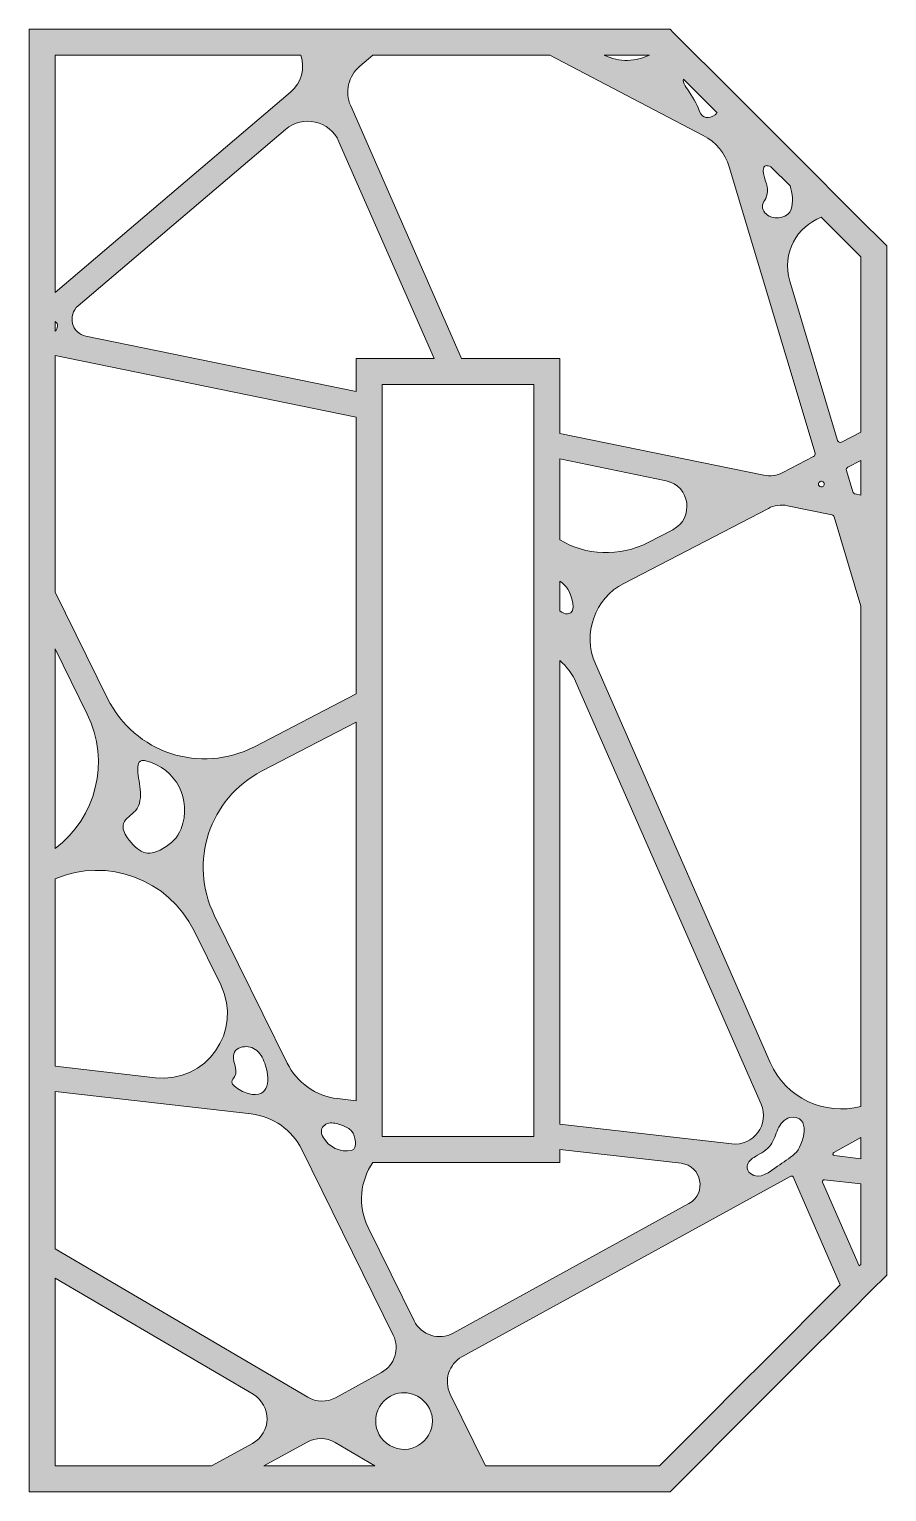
# Model space of a CAD drawing. Extents: x -1650 to 2650, y -4022 to 3022.
# Drawn here: x 2019.9 to 2280.1, y 2578.2 to 3021.8 of the extents above; entities that cross this region are included whole.
import ezdxf

# ---------------------------------------------------------------- set-up
doc = ezdxf.new("R2010")
doc.units = 0
doc.header["$MEASUREMENT"] = 0
doc.layers.add('Layer 1', color=7, linetype='Continuous')

msp = doc.modelspace()

# ---------------------------------------------------------------- hatches: boundary and pattern name
at = {"layer": 'Layer 1', "true_color": 0xe6e7e8}
h = msp.add_hatch(color=254, dxfattribs=at)
h.dxf.hatch_style = 2
h.paths.add_polyline_path([(2271.14, 2964.97), (2252.77, 2983.35), (2233.48, 3002.64), (2215.31, 3020.81), (2214.36, 3021.75), (2179.29, 3021.75), (2162.87, 3021.75), (2133.36, 3021.75), (2121.61, 3021.75), (2108.47, 3021.75), (2098.92, 3021.75), (2019.92, 3021.75), (2019.92, 2935.25), (2019.92, 2924.14), (2019.92, 2867.03), (2019.92, 2849.81), (2019.92, 2768.75), (2019.92, 2760.18), (2019.92, 2708.21), (2019.92, 2700.54), (2019.92, 2656.51), (2019.92, 2647.67), (2019.92, 2578.25), (2060.95, 2578.25), (2076.76, 2578.25), (2138.16, 2578.25), (2162.24, 2578.25), (2214.36, 2578.25), (2240.3, 2604.17), (2251.91, 2615.79), (2269.38, 2633.26), (2275.16, 2639.03), (2280.08, 2643.96), (2280.08, 2670.68), (2280.08, 2678.35), (2280.08, 2689.96), (2280.08, 2698.63), (2280.08, 2820.62), (2280.08, 2847.14), (2280.08, 2871.1), (2280.08, 2878.86), (2280.08, 2895.09), (2280.08, 2903.66), (2280.08, 2956.03)])
edge = h.paths.add_edge_path()
edge.add_spline(control_points=[(2251.12, 2967.17), (2250.26, 2964.57), (2246.54, 2964), (2244.37, 2965.12), (2243.12, 2965.78), (2242.11, 2967.15), (2242.41, 2968.52), (2242.57, 2969.21), (2243.02, 2969.78), (2243.35, 2970.41), (2243.8, 2971.29), (2244, 2972.3), (2243.91, 2973.3), (2243.73, 2975.43), (2242.27, 2977.43), (2242.69, 2979.53), (2242.76, 2979.81), (2242.86, 2980.1), (2243.09, 2980.26), (2243.37, 2980.46), (2243.76, 2980.4), (2244.09, 2980.32), (2244.38, 2980.25), (2244.66, 2980.17), (2244.93, 2980.07), (2244.93, 2980.07), (2250.77, 2974.24), (2250.77, 2974.24), (2251.48, 2972.1), (2251.75, 2969.1), (2251.12, 2967.17)], knot_values=[0, 0, 0, 0, 1, 1, 1, 2, 2, 2, 3, 3, 3, 4, 4, 4, 5, 5, 5, 6, 6, 6, 7, 7, 7, 8, 8, 8, 9, 9, 9, 10, 10, 10, 10], degree=3, periodic=1)
edge = h.paths.add_edge_path()
edge.add_spline(control_points=[(2218.39, 3006.61), (2218.39, 3006.61), (2228.6, 2996.41), (2228.6, 2996.41), (2228.44, 2996.21), (2228.25, 2996.02), (2228, 2995.83), (2226.17, 2994.44), (2224.17, 2994.59), (2223.31, 2996.81), (2222.36, 2999.22), (2221.12, 3001.51), (2219.6, 3003.6), (2219.12, 3004.27), (2218.59, 3004.94), (2218.41, 3005.74), (2218.35, 3006.02), (2218.34, 3006.33), (2218.39, 3006.61)], knot_values=[0, 0, 0, 0, 1, 1, 1, 2, 2, 2, 3, 3, 3, 4, 4, 4, 5, 5, 5, 6, 6, 6, 6], degree=3, periodic=1)
edge = h.paths.add_edge_path()
edge.add_spline(control_points=[(2208.09, 3013.9), (2204.02, 3011.92), (2199.08, 3011.63), (2194.35, 3013.9), (2194.35, 3013.9), (2208.09, 3013.9), (2208.09, 3013.9)], knot_values=[0, 0, 0, 0, 1, 1, 1, 2, 2, 2, 2], degree=3, periodic=1)
edge = h.paths.add_edge_path()
edge.add_spline(control_points=[(2177.9, 3013.9), (2177.9, 3013.9), (2224.43, 2989.58), (2224.43, 2989.58), (2228.24, 2987.59), (2231.08, 2984.14), (2232.32, 2980.03), (2232.32, 2980.03), (2258.34, 2893.18), (2258.34, 2893.18), (2258.46, 2892.78), (2258.27, 2892.36), (2257.9, 2892.16), (2257.9, 2892.16), (2248.58, 2887.33), (2248.58, 2887.33), (2246.79, 2886.39), (2244.73, 2886.11), (2242.76, 2886.52), (2242.76, 2886.52), (2180.86, 2899.21), (2180.86, 2899.21), (2180.86, 2899.21), (2180.86, 2921.92), (2180.86, 2921.92), (2180.86, 2921.92), (2151.04, 2921.92), (2151.04, 2921.92), (2151.04, 2921.92), (2117.44, 2998.5), (2117.44, 2998.5), (2115.6, 3002.69), (2116.72, 3007.6), (2120.22, 3010.57), (2120.22, 3010.57), (2124.12, 3013.9), (2124.12, 3013.9), (2124.12, 3013.9), (2177.9, 3013.9), (2177.9, 3013.9)], knot_values=[0, 0, 0, 0, 1, 1, 1, 2, 2, 2, 3, 3, 3, 4, 4, 4, 5, 5, 5, 6, 6, 6, 7, 7, 7, 8, 8, 8, 9, 9, 9, 10, 10, 10, 11, 11, 11, 12, 12, 12, 13, 13, 13, 13], degree=3, periodic=1)
edge = h.paths.add_edge_path()
edge.add_spline(control_points=[(2233.03, 2683.74), (2233.03, 2683.74), (2180.86, 2689.74), (2180.86, 2689.74), (2180.86, 2689.74), (2180.86, 2830.32), (2180.86, 2830.32), (2182.96, 2828.53), (2184.71, 2826.24), (2185.89, 2823.53), (2185.89, 2823.53), (2241.93, 2695.8), (2241.93, 2695.8), (2244.61, 2689.7), (2239.66, 2682.98), (2233.03, 2683.74)], knot_values=[0, 0, 0, 0, 1, 1, 1, 2, 2, 2, 3, 3, 3, 4, 4, 4, 5, 5, 5, 5], degree=3, periodic=1)
edge = h.paths.add_edge_path()
edge.add_spline(control_points=[(2244.87, 2683.45), (2245.92, 2684.87), (2246.35, 2686.62), (2247.07, 2688.21), (2247.79, 2689.81), (2249, 2691.39), (2250.72, 2691.69), (2257.41, 2692.87), (2254.95, 2683.32), (2252.14, 2680.7), (2250.61, 2679.28), (2248.64, 2678.22), (2246.97, 2676.97), (2244.83, 2675.38), (2241.38, 2672.55), (2238.7, 2674.76), (2238.06, 2675.28), (2237.65, 2676.12), (2237.72, 2676.94), (2237.83, 2678.3), (2239.1, 2679.23), (2240.27, 2679.93), (2241.94, 2680.92), (2243.72, 2681.89), (2244.87, 2683.45)], knot_values=[0, 0, 0, 0, 1, 1, 1, 2, 2, 2, 3, 3, 3, 4, 4, 4, 5, 5, 5, 6, 6, 6, 7, 7, 7, 8, 8, 8, 8], degree=3, periodic=1)
edge = h.paths.add_edge_path()
edge.add_spline(control_points=[(2125.04, 2599.7), (2125.04, 2602.64), (2126.53, 2605.59), (2129.48, 2607.21), (2133.77, 2609.57), (2139.15, 2607.87), (2141.31, 2603.49), (2141.95, 2602.19), (2142.24, 2600.89), (2142.24, 2599.65), (2142.24, 2593.54), (2135.37, 2588.72), (2129.27, 2592.29), (2126.44, 2593.95), (2125.04, 2596.83), (2125.04, 2599.7)], knot_values=[0, 0, 0, 0, 1, 1, 1, 2, 2, 2, 3, 3, 3, 4, 4, 4, 5, 5, 5, 5], degree=3, periodic=1)
edge = h.paths.add_edge_path()
edge.add_spline(control_points=[(2136.69, 2630.08), (2136.69, 2630.08), (2122.76, 2658.36), (2122.76, 2658.36), (2119.37, 2665.22), (2120.41, 2672.59), (2124.17, 2678.08), (2124.17, 2678.08), (2180.86, 2678.08), (2180.86, 2678.08), (2180.86, 2678.08), (2180.86, 2682.08), (2180.86, 2682.08), (2180.86, 2682.08), (2217.66, 2677.85), (2217.66, 2677.85), (2223.97, 2677.12), (2225.62, 2668.72), (2220.06, 2665.66), (2220.06, 2665.66), (2148.52, 2626.35), (2148.52, 2626.35), (2144.23, 2624), (2138.85, 2625.7), (2136.69, 2630.08)], knot_values=[0, 0, 0, 0, 1, 1, 1, 2, 2, 2, 3, 3, 3, 4, 4, 4, 5, 5, 5, 6, 6, 6, 7, 7, 7, 8, 8, 8, 8], degree=3, periodic=1)
edge = h.paths.add_edge_path()
edge.add_spline(control_points=[(2113.49, 2697.47), (2106.88, 2698.22), (2101.11, 2702.29), (2098.16, 2708.26), (2098.16, 2708.26), (2076.07, 2753.09), (2076.07, 2753.09), (2068.17, 2769.11), (2074.54, 2788.5), (2090.4, 2796.73), (2090.4, 2796.73), (2119.14, 2811.63), (2119.14, 2811.63), (2119.14, 2811.63), (2119.14, 2696.82), (2119.14, 2696.82), (2119.14, 2696.82), (2113.49, 2697.47), (2113.49, 2697.47)], knot_values=[0, 0, 0, 0, 1, 1, 1, 2, 2, 2, 3, 3, 3, 4, 4, 4, 5, 5, 5, 6, 6, 6, 6], degree=3, periodic=1)
edge = h.paths.add_edge_path()
edge.add_spline(control_points=[(2117.71, 2681.76), (2114.37, 2681.05), (2110.66, 2682.77), (2109.06, 2685.79), (2108.7, 2686.45), (2108.44, 2687.22), (2108.58, 2687.96), (2108.8, 2689.17), (2110.05, 2689.97), (2111.28, 2690.08), (2112.51, 2690.19), (2113.71, 2689.76), (2114.85, 2689.32), (2115.95, 2688.91), (2117.09, 2688.44), (2117.82, 2687.53), (2118.74, 2686.4), (2119.79, 2682.21), (2117.71, 2681.76)], knot_values=[0, 0, 0, 0, 1, 1, 1, 2, 2, 2, 3, 3, 3, 4, 4, 4, 5, 5, 5, 6, 6, 6, 6], degree=3, periodic=1)
edge = h.paths.add_edge_path()
edge.add_spline(control_points=[(2082.17, 2711.52), (2082.56, 2712.23), (2083.29, 2712.71), (2084.05, 2712.97), (2085.51, 2713.47), (2087.19, 2713.26), (2088.48, 2712.4), (2089.91, 2711.46), (2090.77, 2709.84), (2091.36, 2708.23), (2092.97, 2703.88), (2093.09, 2697.11), (2086.34, 2699.02), (2084.8, 2699.46), (2083.37, 2700.23), (2082.16, 2701.28), (2081.76, 2701.61), (2081.38, 2702.03), (2081.38, 2702.54), (2081.38, 2703.15), (2081.92, 2703.6), (2082.24, 2704.11), (2083.59, 2706.27), (2080.96, 2709.29), (2082.17, 2711.52)], knot_values=[0, 0, 0, 0, 1, 1, 1, 2, 2, 2, 3, 3, 3, 4, 4, 4, 5, 5, 5, 6, 6, 6, 7, 7, 7, 8, 8, 8, 8], degree=3, periodic=1)
h.paths.add_polyline_path([(2126.99, 2824.27), (2126.99, 2902.48), (2126.99, 2910.25), (2126.99, 2914.06), (2143.12, 2914.06), (2154.48, 2914.06), (2173, 2914.06), (2173, 2900.82), (2173, 2890.6), (2173, 2873.85), (2173, 2834.33), (2173, 2690.63), (2173, 2685.94), (2147.22, 2685.94), (2135.16, 2685.94), (2126.99, 2685.94), (2126.99, 2695.92), (2126.99, 2815.7)])
edge = h.paths.add_edge_path()
edge.add_spline(control_points=[(2113.89, 2987.66), (2113.89, 2987.66), (2142.73, 2921.92), (2142.73, 2921.92), (2142.73, 2921.92), (2119.14, 2921.92), (2119.14, 2921.92), (2119.14, 2921.92), (2119.14, 2911.86), (2119.14, 2911.86), (2119.14, 2911.86), (2037.13, 2928.68), (2037.13, 2928.68), (2032.81, 2929.57), (2031.4, 2935.03), (2034.77, 2937.89), (2034.77, 2937.89), (2097.66, 2991.39), (2097.66, 2991.39), (2102.96, 2995.89), (2111.09, 2994.02), (2113.89, 2987.66)], knot_values=[0, 0, 0, 0, 1, 1, 1, 2, 2, 2, 3, 3, 3, 4, 4, 4, 5, 5, 5, 6, 6, 6, 7, 7, 7, 7], degree=3, periodic=1)
edge = h.paths.add_edge_path()
edge.add_spline(control_points=[(2180.86, 2854.43), (2181.83, 2853.77), (2182.68, 2852.91), (2183.32, 2851.92), (2184.24, 2850.52), (2186.44, 2844.66), (2183.26, 2844.45), (2182.44, 2844.39), (2181.68, 2844.83), (2181.02, 2845.3), (2180.97, 2845.34), (2180.91, 2845.38), (2180.86, 2845.42), (2180.86, 2845.42), (2180.86, 2854.43), (2180.86, 2854.43)], knot_values=[0, 0, 0, 0, 1, 1, 1, 2, 2, 2, 3, 3, 3, 4, 4, 4, 5, 5, 5, 5], degree=3, periodic=1)
edge = h.paths.add_edge_path()
edge.add_spline(control_points=[(2180.86, 2866.9), (2180.86, 2866.9), (2180.86, 2891.44), (2180.86, 2891.44), (2180.86, 2891.44), (2213.11, 2884.82), (2213.11, 2884.82), (2220.44, 2883.32), (2221.81, 2873.45), (2215.17, 2870), (2215.17, 2870), (2207.73, 2866.15), (2207.73, 2866.15), (2198.89, 2861.56), (2188.78, 2862.22), (2180.86, 2866.9)], knot_values=[0, 0, 0, 0, 1, 1, 1, 2, 2, 2, 3, 3, 3, 4, 4, 4, 5, 5, 5, 5], degree=3, periodic=1)
edge = h.paths.add_edge_path()
edge.add_spline(control_points=[(2027.77, 3013.9), (2027.77, 3013.9), (2102.32, 3013.9), (2102.32, 3013.9), (2103.67, 3009.91), (2102.46, 3005.46), (2099.21, 3002.7), (2099.21, 3002.7), (2027.77, 2941.94), (2027.77, 2941.94), (2027.77, 2941.94), (2027.77, 3013.9), (2027.77, 3013.9)], knot_values=[0, 0, 0, 0, 1, 1, 1, 2, 2, 2, 3, 3, 3, 4, 4, 4, 4], degree=3, periodic=1)
edge = h.paths.add_edge_path()
edge.add_spline(control_points=[(2027.77, 2933.08), (2028.28, 2932.84), (2028.57, 2932.23), (2028.51, 2931.67), (2028.46, 2931.16), (2028.17, 2930.64), (2027.77, 2930.19), (2027.77, 2930.19), (2027.77, 2933.08), (2027.77, 2933.08)], knot_values=[0, 0, 0, 0, 1, 1, 1, 2, 2, 2, 3, 3, 3, 3], degree=3, periodic=1)
edge = h.paths.add_edge_path()
edge.add_spline(control_points=[(2027.77, 2922.82), (2027.77, 2922.82), (2119.14, 2904.09), (2119.14, 2904.09), (2119.14, 2904.09), (2119.14, 2820.2), (2119.14, 2820.2), (2119.14, 2820.2), (2088.22, 2804.17), (2088.22, 2804.17), (2071.9, 2795.71), (2051.81, 2802.31), (2043.69, 2818.8), (2043.69, 2818.8), (2027.77, 2851.09), (2027.77, 2851.09), (2027.77, 2851.09), (2027.77, 2922.82), (2027.77, 2922.82)], knot_values=[0, 0, 0, 0, 1, 1, 1, 2, 2, 2, 3, 3, 3, 4, 4, 4, 5, 5, 5, 6, 6, 6, 6], degree=3, periodic=1)
edge = h.paths.add_edge_path()
edge.add_spline(control_points=[(2053.59, 2791.27), (2053.35, 2793.53), (2052.73, 2795.79), (2052.88, 2798.06), (2052.93, 2798.73), (2053.09, 2799.48), (2053.67, 2799.82), (2054.15, 2800.1), (2054.75, 2800), (2055.29, 2799.86), (2064.53, 2797.54), (2069.36, 2788.2), (2065.99, 2779.32), (2064.87, 2776.38), (2063.13, 2774.92), (2060.49, 2773.32), (2055.77, 2770.45), (2052.83, 2772.16), (2049.67, 2776.65), (2048.8, 2777.88), (2048.07, 2779.42), (2048.51, 2780.87), (2049.04, 2782.59), (2050.97, 2783.41), (2052.14, 2784.78), (2053.64, 2786.51), (2053.83, 2789), (2053.59, 2791.27)], knot_values=[0, 0, 0, 0, 1, 1, 1, 2, 2, 2, 3, 3, 3, 4, 4, 4, 5, 5, 5, 6, 6, 6, 7, 7, 7, 8, 8, 8, 9, 9, 9, 9], degree=3, periodic=1)
edge = h.paths.add_edge_path()
edge.add_spline(control_points=[(2037.52, 2814.08), (2044.61, 2799.71), (2040.2, 2782.62), (2027.77, 2773.32), (2027.77, 2773.32), (2027.77, 2833.87), (2027.77, 2833.87), (2027.77, 2833.87), (2037.52, 2814.08), (2037.52, 2814.08)], knot_values=[0, 0, 0, 0, 1, 1, 1, 2, 2, 2, 3, 3, 3, 3], degree=3, periodic=1)
edge = h.paths.add_edge_path()
edge.add_spline(control_points=[(2027.77, 2764.13), (2043.61, 2770.8), (2062.17, 2764.07), (2069.91, 2748.38), (2069.91, 2748.38), (2078.02, 2731.92), (2078.02, 2731.92), (2084.87, 2718.02), (2073.62, 2702.04), (2058.22, 2703.81), (2058.22, 2703.81), (2027.77, 2707.31), (2027.77, 2707.31), (2027.77, 2707.31), (2027.77, 2764.13), (2027.77, 2764.13)], knot_values=[0, 0, 0, 0, 1, 1, 1, 2, 2, 2, 3, 3, 3, 4, 4, 4, 5, 5, 5, 5], degree=3, periodic=1)
edge = h.paths.add_edge_path()
edge.add_spline(control_points=[(2027.77, 2699.65), (2027.77, 2699.65), (2087.28, 2692.81), (2087.28, 2692.81), (2093.89, 2692.06), (2099.67, 2687.99), (2102.61, 2682.02), (2102.61, 2682.02), (2130.35, 2625.72), (2130.35, 2625.72), (2132.38, 2621.61), (2130.81, 2616.63), (2126.79, 2614.42), (2126.79, 2614.42), (2112.88, 2606.77), (2112.88, 2606.77), (2110.23, 2605.32), (2107.01, 2605.37), (2104.4, 2606.9), (2104.4, 2606.9), (2027.77, 2651.89), (2027.77, 2651.89), (2027.77, 2651.89), (2027.77, 2699.65), (2027.77, 2699.65)], knot_values=[0, 0, 0, 0, 1, 1, 1, 2, 2, 2, 3, 3, 3, 4, 4, 4, 5, 5, 5, 6, 6, 6, 7, 7, 7, 8, 8, 8, 8], degree=3, periodic=1)
edge = h.paths.add_edge_path()
edge.add_spline(control_points=[(2027.77, 2586.1), (2027.77, 2586.1), (2027.77, 2643.06), (2027.77, 2643.06), (2027.77, 2643.06), (2087.82, 2607.81), (2087.82, 2607.81), (2093.56, 2604.44), (2093.45, 2596.1), (2087.61, 2592.89), (2087.61, 2592.89), (2075.25, 2586.1), (2075.25, 2586.1), (2075.25, 2586.1), (2027.77, 2586.1), (2027.77, 2586.1)], knot_values=[0, 0, 0, 0, 1, 1, 1, 2, 2, 2, 3, 3, 3, 4, 4, 4, 5, 5, 5, 5], degree=3, periodic=1)
edge = h.paths.add_edge_path()
edge.add_spline(control_points=[(2091.06, 2586.1), (2091.06, 2586.1), (2104.22, 2593.33), (2104.22, 2593.33), (2106.86, 2594.78), (2110.09, 2594.74), (2112.69, 2593.21), (2112.69, 2593.21), (2124.78, 2586.1), (2124.78, 2586.1), (2124.78, 2586.1), (2091.06, 2586.1), (2091.06, 2586.1)], knot_values=[0, 0, 0, 0, 1, 1, 1, 2, 2, 2, 3, 3, 3, 4, 4, 4, 4], degree=3, periodic=1)
edge = h.paths.add_edge_path()
edge.add_spline(control_points=[(2242.34, 2617.33), (2242.34, 2617.33), (2236.26, 2611.24), (2236.26, 2611.24), (2236.26, 2611.24), (2224.85, 2599.84), (2224.85, 2599.84), (2224.85, 2599.84), (2211.11, 2586.1), (2211.11, 2586.1), (2211.11, 2586.1), (2158.37, 2586.1), (2158.37, 2586.1), (2158.37, 2586.1), (2147.66, 2607.84), (2147.66, 2607.84), (2145.62, 2611.96), (2147.19, 2616.94), (2151.21, 2619.16), (2151.21, 2619.16), (2250.93, 2673.94), (2250.93, 2673.94), (2251.02, 2673.99), (2251.12, 2674.01), (2251.23, 2673.99), (2251.41, 2673.98), (2251.56, 2673.86), (2251.64, 2673.7), (2251.64, 2673.7), (2265.99, 2640.98), (2265.99, 2640.98), (2265.99, 2640.98), (2242.34, 2617.33), (2242.34, 2617.33)], knot_values=[0, 0, 0, 0, 1, 1, 1, 2, 2, 2, 3, 3, 3, 4, 4, 4, 5, 5, 5, 6, 6, 6, 7, 7, 7, 8, 8, 8, 9, 9, 9, 10, 10, 10, 11, 11, 11, 11], degree=3, periodic=1)
edge = h.paths.add_edge_path()
edge.add_spline(control_points=[(2272.23, 2647.21), (2272.23, 2647.21), (2271.76, 2646.75), (2271.76, 2646.75), (2271.76, 2646.75), (2260.62, 2672.15), (2260.62, 2672.15), (2260.47, 2672.51), (2260.76, 2672.9), (2261.15, 2672.85), (2261.15, 2672.85), (2272.23, 2671.58), (2272.23, 2671.58), (2272.23, 2671.58), (2272.23, 2647.21), (2272.23, 2647.21)], knot_values=[0, 0, 0, 0, 1, 1, 1, 2, 2, 2, 3, 3, 3, 4, 4, 4, 5, 5, 5, 5], degree=3, periodic=1)
edge = h.paths.add_edge_path()
edge.add_spline(control_points=[(2272.23, 2679.24), (2272.23, 2679.24), (2264.18, 2680.17), (2264.18, 2680.17), (2263.7, 2680.22), (2263.56, 2680.88), (2264, 2681.12), (2264, 2681.12), (2272.23, 2685.64), (2272.23, 2685.64), (2272.23, 2685.64), (2272.23, 2679.24), (2272.23, 2679.24)], knot_values=[0, 0, 0, 0, 1, 1, 1, 2, 2, 2, 3, 3, 3, 4, 4, 4, 4], degree=3, periodic=1)
edge = h.paths.add_edge_path()
edge.add_spline(control_points=[(2272.23, 2695.11), (2261.31, 2692.23), (2249.47, 2697.57), (2244.71, 2708.41), (2244.71, 2708.41), (2191.67, 2829.29), (2191.67, 2829.29), (2187.67, 2838.44), (2191.44, 2849.12), (2200.3, 2853.72), (2200.3, 2853.72), (2244.16, 2876.46), (2244.16, 2876.46), (2245.95, 2877.38), (2248, 2877.67), (2249.98, 2877.26), (2249.98, 2877.26), (2263.46, 2874.5), (2263.46, 2874.5), (2263.77, 2874.44), (2264.03, 2874.21), (2264.12, 2873.9), (2264.12, 2873.9), (2272.23, 2846.84), (2272.23, 2846.84), (2272.23, 2846.84), (2272.23, 2695.11), (2272.23, 2695.11)], knot_values=[0, 0, 0, 0, 1, 1, 1, 2, 2, 2, 3, 3, 3, 4, 4, 4, 5, 5, 5, 6, 6, 6, 7, 7, 7, 8, 8, 8, 9, 9, 9, 9], degree=3, periodic=1)
edge = h.paths.add_edge_path()
edge.add_spline(control_points=[(2259.37, 2883.82), (2259.37, 2884.12), (2259.52, 2884.42), (2259.84, 2884.59), (2259.97, 2884.66), (2260.1, 2884.69), (2260.24, 2884.69), (2260.61, 2884.69), (2260.95, 2884.45), (2261.07, 2884.07), (2261.26, 2883.44), (2260.71, 2882.83), (2260.07, 2882.97), (2259.62, 2883.06), (2259.37, 2883.44), (2259.37, 2883.82)], knot_values=[0, 0, 0, 0, 1, 1, 1, 2, 2, 2, 3, 3, 3, 4, 4, 4, 5, 5, 5, 5], degree=3, periodic=1)
edge = h.paths.add_edge_path()
edge.add_spline(control_points=[(2272.23, 2880.47), (2272.23, 2880.47), (2270.46, 2880.83), (2270.46, 2880.83), (2270.15, 2880.9), (2269.89, 2881.13), (2269.81, 2881.44), (2269.81, 2881.44), (2267.85, 2887.95), (2267.85, 2887.95), (2267.73, 2888.35), (2267.91, 2888.77), (2268.28, 2888.97), (2268.28, 2888.97), (2272.23, 2891.01), (2272.23, 2891.01), (2272.23, 2891.01), (2272.23, 2880.47), (2272.23, 2880.47)], knot_values=[0, 0, 0, 0, 1, 1, 1, 2, 2, 2, 3, 3, 3, 4, 4, 4, 5, 5, 5, 6, 6, 6, 6], degree=3, periodic=1)
edge = h.paths.add_edge_path()
edge.add_spline(control_points=[(2266.35, 2896.54), (2265.87, 2896.29), (2265.27, 2896.54), (2265.12, 2897.06), (2265.12, 2897.06), (2250.66, 2945.32), (2250.66, 2945.32), (2248.05, 2954.01), (2253.02, 2961.97), (2260.21, 2964.79), (2260.21, 2964.79), (2272.23, 2952.78), (2272.23, 2952.78), (2272.23, 2952.78), (2272.23, 2899.59), (2272.23, 2899.59), (2272.23, 2899.59), (2266.35, 2896.54), (2266.35, 2896.54)], knot_values=[0, 0, 0, 0, 1, 1, 1, 2, 2, 2, 3, 3, 3, 4, 4, 4, 5, 5, 5, 6, 6, 6, 6], degree=3, periodic=1)

# ---------------------------------------------------------------- linework, layer by layer
at = {"layer": 'Layer 1', "lineweight": 0}
for points in [[(2271.14, 2964.97), (2252.77, 2983.35), (2233.48, 3002.64), (2215.31, 3020.81), (2214.36, 3021.75), (2179.29, 3021.75), (2162.87, 3021.75), (2133.36, 3021.75), (2121.61, 3021.75), (2108.47, 3021.75), (2098.92, 3021.75), (2019.92, 3021.75), (2019.92, 2935.25), (2019.92, 2924.14), (2019.92, 2867.03), (2019.92, 2849.81), (2019.92, 2768.75), (2019.92, 2760.18), (2019.92, 2708.21), (2019.92, 2700.54), (2019.92, 2656.51), (2019.92, 2647.67), (2019.92, 2578.25), (2060.95, 2578.25), (2076.76, 2578.25), (2138.16, 2578.25), (2162.24, 2578.25), (2214.36, 2578.25), (2240.3, 2604.17), (2251.91, 2615.79), (2269.38, 2633.26), (2275.16, 2639.03), (2280.08, 2643.96), (2280.08, 2670.68), (2280.08, 2678.35), (2280.08, 2689.96), (2280.08, 2698.63), (2280.08, 2820.62), (2280.08, 2847.14), (2280.08, 2871.1), (2280.08, 2878.86), (2280.08, 2895.09), (2280.08, 2903.66), (2280.08, 2956.03), (2271.14, 2964.97)], [(2126.99, 2824.27), (2126.99, 2902.48), (2126.99, 2910.25), (2126.99, 2914.06), (2143.12, 2914.06), (2154.48, 2914.06), (2173, 2914.06), (2173, 2900.82), (2173, 2890.6), (2173, 2873.85), (2173, 2834.33), (2173, 2690.63), (2173, 2685.94), (2147.22, 2685.94), (2135.16, 2685.94), (2126.99, 2685.94), (2126.99, 2695.92), (2126.99, 2815.7), (2126.99, 2824.27)]]:
    msp.add_lwpolyline(points, dxfattribs=at)
for points, knots in [([(2027.77, 3013.9), (2027.77, 3013.9), (2102.32, 3013.9), (2102.32, 3013.9), (2103.67, 3009.91), (2102.46, 3005.46), (2099.21, 3002.7), (2099.21, 3002.7), (2027.77, 2941.94), (2027.77, 2941.94), (2027.77, 2941.94), (2027.77, 3013.9), (2027.77, 3013.9)], [0, 0, 0, 0, 1, 1, 1, 2, 2, 2, 3, 3, 3, 4, 4, 4, 4]), ([(2177.9, 3013.9), (2177.9, 3013.9), (2224.43, 2989.58), (2224.43, 2989.58), (2228.24, 2987.59), (2231.08, 2984.14), (2232.32, 2980.03), (2232.32, 2980.03), (2258.34, 2893.18), (2258.34, 2893.18), (2258.46, 2892.78), (2258.27, 2892.36), (2257.9, 2892.16), (2257.9, 2892.16), (2248.58, 2887.33), (2248.58, 2887.33), (2246.79, 2886.39), (2244.73, 2886.11), (2242.76, 2886.52), (2242.76, 2886.52), (2180.86, 2899.21), (2180.86, 2899.21), (2180.86, 2899.21), (2180.86, 2921.92), (2180.86, 2921.92), (2180.86, 2921.92), (2151.04, 2921.92), (2151.04, 2921.92), (2151.04, 2921.92), (2117.44, 2998.5), (2117.44, 2998.5), (2115.6, 3002.69), (2116.72, 3007.6), (2120.22, 3010.57), (2120.22, 3010.57), (2124.12, 3013.9), (2124.12, 3013.9), (2124.12, 3013.9), (2177.9, 3013.9), (2177.9, 3013.9)], [0, 0, 0, 0, 1, 1, 1, 2, 2, 2, 3, 3, 3, 4, 4, 4, 5, 5, 5, 6, 6, 6, 7, 7, 7, 8, 8, 8, 9, 9, 9, 10, 10, 10, 11, 11, 11, 12, 12, 12, 13, 13, 13, 13]), ([(2208.09, 3013.9), (2204.02, 3011.92), (2199.08, 3011.63), (2194.35, 3013.9), (2194.35, 3013.9), (2208.09, 3013.9), (2208.09, 3013.9)], [0, 0, 0, 0, 1, 1, 1, 2, 2, 2, 2]), ([(2218.39, 3006.61), (2218.39, 3006.61), (2228.6, 2996.41), (2228.6, 2996.41), (2228.44, 2996.21), (2228.25, 2996.02), (2228, 2995.83), (2226.17, 2994.44), (2224.17, 2994.59), (2223.31, 2996.81), (2222.36, 2999.22), (2221.12, 3001.51), (2219.6, 3003.6), (2219.12, 3004.27), (2218.59, 3004.94), (2218.41, 3005.74), (2218.35, 3006.02), (2218.34, 3006.33), (2218.39, 3006.61)], [0, 0, 0, 0, 1, 1, 1, 2, 2, 2, 3, 3, 3, 4, 4, 4, 5, 5, 5, 6, 6, 6, 6]), ([(2113.89, 2987.66), (2113.89, 2987.66), (2142.73, 2921.92), (2142.73, 2921.92), (2142.73, 2921.92), (2119.14, 2921.92), (2119.14, 2921.92), (2119.14, 2921.92), (2119.14, 2911.86), (2119.14, 2911.86), (2119.14, 2911.86), (2037.13, 2928.68), (2037.13, 2928.68), (2032.81, 2929.57), (2031.4, 2935.03), (2034.77, 2937.89), (2034.77, 2937.89), (2097.66, 2991.39), (2097.66, 2991.39), (2102.96, 2995.89), (2111.09, 2994.02), (2113.89, 2987.66)], [0, 0, 0, 0, 1, 1, 1, 2, 2, 2, 3, 3, 3, 4, 4, 4, 5, 5, 5, 6, 6, 6, 7, 7, 7, 7]), ([(2251.12, 2967.17), (2250.26, 2964.57), (2246.54, 2964), (2244.37, 2965.12), (2243.12, 2965.78), (2242.11, 2967.15), (2242.41, 2968.52), (2242.57, 2969.21), (2243.02, 2969.78), (2243.35, 2970.41), (2243.8, 2971.29), (2244, 2972.3), (2243.91, 2973.3), (2243.73, 2975.43), (2242.27, 2977.43), (2242.69, 2979.53), (2242.76, 2979.81), (2242.86, 2980.1), (2243.09, 2980.26), (2243.37, 2980.46), (2243.76, 2980.4), (2244.09, 2980.32), (2244.38, 2980.25), (2244.66, 2980.17), (2244.93, 2980.07), (2244.93, 2980.07), (2250.77, 2974.24), (2250.77, 2974.24), (2251.48, 2972.1), (2251.75, 2969.1), (2251.12, 2967.17)], [0, 0, 0, 0, 1, 1, 1, 2, 2, 2, 3, 3, 3, 4, 4, 4, 5, 5, 5, 6, 6, 6, 7, 7, 7, 8, 8, 8, 9, 9, 9, 10, 10, 10, 10]), ([(2266.35, 2896.54), (2265.87, 2896.29), (2265.27, 2896.54), (2265.12, 2897.06), (2265.12, 2897.06), (2250.66, 2945.32), (2250.66, 2945.32), (2248.05, 2954.01), (2253.02, 2961.97), (2260.21, 2964.79), (2260.21, 2964.79), (2272.23, 2952.78), (2272.23, 2952.78), (2272.23, 2952.78), (2272.23, 2899.59), (2272.23, 2899.59), (2272.23, 2899.59), (2266.35, 2896.54), (2266.35, 2896.54)], [0, 0, 0, 0, 1, 1, 1, 2, 2, 2, 3, 3, 3, 4, 4, 4, 5, 5, 5, 6, 6, 6, 6]), ([(2027.77, 2933.08), (2028.28, 2932.84), (2028.57, 2932.23), (2028.51, 2931.67), (2028.46, 2931.16), (2028.17, 2930.64), (2027.77, 2930.19), (2027.77, 2930.19), (2027.77, 2933.08), (2027.77, 2933.08)], [0, 0, 0, 0, 1, 1, 1, 2, 2, 2, 3, 3, 3, 3]), ([(2027.77, 2922.82), (2027.77, 2922.82), (2119.14, 2904.09), (2119.14, 2904.09), (2119.14, 2904.09), (2119.14, 2820.2), (2119.14, 2820.2), (2119.14, 2820.2), (2088.22, 2804.17), (2088.22, 2804.17), (2071.9, 2795.71), (2051.81, 2802.31), (2043.69, 2818.8), (2043.69, 2818.8), (2027.77, 2851.09), (2027.77, 2851.09), (2027.77, 2851.09), (2027.77, 2922.82), (2027.77, 2922.82)], [0, 0, 0, 0, 1, 1, 1, 2, 2, 2, 3, 3, 3, 4, 4, 4, 5, 5, 5, 6, 6, 6, 6]), ([(2180.86, 2866.9), (2180.86, 2866.9), (2180.86, 2891.44), (2180.86, 2891.44), (2180.86, 2891.44), (2213.11, 2884.82), (2213.11, 2884.82), (2220.44, 2883.32), (2221.81, 2873.45), (2215.17, 2870), (2215.17, 2870), (2207.73, 2866.15), (2207.73, 2866.15), (2198.89, 2861.56), (2188.78, 2862.22), (2180.86, 2866.9)], [0, 0, 0, 0, 1, 1, 1, 2, 2, 2, 3, 3, 3, 4, 4, 4, 5, 5, 5, 5]), ([(2272.23, 2880.47), (2272.23, 2880.47), (2270.46, 2880.83), (2270.46, 2880.83), (2270.15, 2880.9), (2269.89, 2881.13), (2269.81, 2881.44), (2269.81, 2881.44), (2267.85, 2887.95), (2267.85, 2887.95), (2267.73, 2888.35), (2267.91, 2888.77), (2268.28, 2888.97), (2268.28, 2888.97), (2272.23, 2891.01), (2272.23, 2891.01), (2272.23, 2891.01), (2272.23, 2880.47), (2272.23, 2880.47)], [0, 0, 0, 0, 1, 1, 1, 2, 2, 2, 3, 3, 3, 4, 4, 4, 5, 5, 5, 6, 6, 6, 6]), ([(2259.37, 2883.82), (2259.37, 2884.12), (2259.52, 2884.42), (2259.84, 2884.59), (2259.97, 2884.66), (2260.1, 2884.69), (2260.24, 2884.69), (2260.61, 2884.69), (2260.95, 2884.45), (2261.07, 2884.07), (2261.26, 2883.44), (2260.71, 2882.83), (2260.07, 2882.97), (2259.62, 2883.06), (2259.37, 2883.44), (2259.37, 2883.82)], [0, 0, 0, 0, 1, 1, 1, 2, 2, 2, 3, 3, 3, 4, 4, 4, 5, 5, 5, 5]), ([(2272.23, 2695.11), (2261.31, 2692.23), (2249.47, 2697.57), (2244.71, 2708.41), (2244.71, 2708.41), (2191.67, 2829.29), (2191.67, 2829.29), (2187.67, 2838.44), (2191.44, 2849.12), (2200.3, 2853.72), (2200.3, 2853.72), (2244.16, 2876.46), (2244.16, 2876.46), (2245.95, 2877.38), (2248, 2877.67), (2249.98, 2877.26), (2249.98, 2877.26), (2263.46, 2874.5), (2263.46, 2874.5), (2263.77, 2874.44), (2264.03, 2874.21), (2264.12, 2873.9), (2264.12, 2873.9), (2272.23, 2846.84), (2272.23, 2846.84), (2272.23, 2846.84), (2272.23, 2695.11), (2272.23, 2695.11)], [0, 0, 0, 0, 1, 1, 1, 2, 2, 2, 3, 3, 3, 4, 4, 4, 5, 5, 5, 6, 6, 6, 7, 7, 7, 8, 8, 8, 9, 9, 9, 9]), ([(2180.86, 2854.43), (2181.83, 2853.77), (2182.68, 2852.91), (2183.32, 2851.92), (2184.24, 2850.52), (2186.44, 2844.66), (2183.26, 2844.45), (2182.44, 2844.39), (2181.68, 2844.83), (2181.02, 2845.3), (2180.97, 2845.34), (2180.91, 2845.38), (2180.86, 2845.42), (2180.86, 2845.42), (2180.86, 2854.43), (2180.86, 2854.43)], [0, 0, 0, 0, 1, 1, 1, 2, 2, 2, 3, 3, 3, 4, 4, 4, 5, 5, 5, 5]), ([(2037.52, 2814.08), (2044.61, 2799.71), (2040.2, 2782.62), (2027.77, 2773.32), (2027.77, 2773.32), (2027.77, 2833.87), (2027.77, 2833.87), (2027.77, 2833.87), (2037.52, 2814.08), (2037.52, 2814.08)], [0, 0, 0, 0, 1, 1, 1, 2, 2, 2, 3, 3, 3, 3]), ([(2233.03, 2683.74), (2233.03, 2683.74), (2180.86, 2689.74), (2180.86, 2689.74), (2180.86, 2689.74), (2180.86, 2830.32), (2180.86, 2830.32), (2182.96, 2828.53), (2184.71, 2826.24), (2185.89, 2823.53), (2185.89, 2823.53), (2241.93, 2695.8), (2241.93, 2695.8), (2244.61, 2689.7), (2239.66, 2682.98), (2233.03, 2683.74)], [0, 0, 0, 0, 1, 1, 1, 2, 2, 2, 3, 3, 3, 4, 4, 4, 5, 5, 5, 5]), ([(2113.49, 2697.47), (2106.88, 2698.22), (2101.11, 2702.29), (2098.16, 2708.26), (2098.16, 2708.26), (2076.07, 2753.09), (2076.07, 2753.09), (2068.17, 2769.11), (2074.54, 2788.5), (2090.4, 2796.73), (2090.4, 2796.73), (2119.14, 2811.63), (2119.14, 2811.63), (2119.14, 2811.63), (2119.14, 2696.82), (2119.14, 2696.82), (2119.14, 2696.82), (2113.49, 2697.47), (2113.49, 2697.47)], [0, 0, 0, 0, 1, 1, 1, 2, 2, 2, 3, 3, 3, 4, 4, 4, 5, 5, 5, 6, 6, 6, 6]), ([(2053.59, 2791.27), (2053.35, 2793.53), (2052.73, 2795.79), (2052.88, 2798.06), (2052.93, 2798.73), (2053.09, 2799.48), (2053.67, 2799.82), (2054.15, 2800.1), (2054.75, 2800), (2055.29, 2799.86), (2064.53, 2797.54), (2069.36, 2788.2), (2065.99, 2779.32), (2064.87, 2776.38), (2063.13, 2774.92), (2060.49, 2773.32), (2055.77, 2770.45), (2052.83, 2772.16), (2049.67, 2776.65), (2048.8, 2777.88), (2048.07, 2779.42), (2048.51, 2780.87), (2049.04, 2782.59), (2050.97, 2783.41), (2052.14, 2784.78), (2053.64, 2786.51), (2053.83, 2789), (2053.59, 2791.27)], [0, 0, 0, 0, 1, 1, 1, 2, 2, 2, 3, 3, 3, 4, 4, 4, 5, 5, 5, 6, 6, 6, 7, 7, 7, 8, 8, 8, 9, 9, 9, 9]), ([(2027.77, 2764.13), (2043.61, 2770.8), (2062.17, 2764.07), (2069.91, 2748.38), (2069.91, 2748.38), (2078.02, 2731.92), (2078.02, 2731.92), (2084.87, 2718.02), (2073.62, 2702.04), (2058.22, 2703.81), (2058.22, 2703.81), (2027.77, 2707.31), (2027.77, 2707.31), (2027.77, 2707.31), (2027.77, 2764.13), (2027.77, 2764.13)], [0, 0, 0, 0, 1, 1, 1, 2, 2, 2, 3, 3, 3, 4, 4, 4, 5, 5, 5, 5]), ([(2082.17, 2711.52), (2082.56, 2712.23), (2083.29, 2712.71), (2084.05, 2712.97), (2085.51, 2713.47), (2087.19, 2713.26), (2088.48, 2712.4), (2089.91, 2711.46), (2090.77, 2709.84), (2091.36, 2708.23), (2092.97, 2703.88), (2093.09, 2697.11), (2086.34, 2699.02), (2084.8, 2699.46), (2083.37, 2700.23), (2082.16, 2701.28), (2081.76, 2701.61), (2081.38, 2702.03), (2081.38, 2702.54), (2081.38, 2703.15), (2081.92, 2703.6), (2082.24, 2704.11), (2083.59, 2706.27), (2080.96, 2709.29), (2082.17, 2711.52)], [0, 0, 0, 0, 1, 1, 1, 2, 2, 2, 3, 3, 3, 4, 4, 4, 5, 5, 5, 6, 6, 6, 7, 7, 7, 8, 8, 8, 8]), ([(2027.77, 2699.65), (2027.77, 2699.65), (2087.28, 2692.81), (2087.28, 2692.81), (2093.89, 2692.06), (2099.67, 2687.99), (2102.61, 2682.02), (2102.61, 2682.02), (2130.35, 2625.72), (2130.35, 2625.72), (2132.38, 2621.61), (2130.81, 2616.63), (2126.79, 2614.42), (2126.79, 2614.42), (2112.88, 2606.77), (2112.88, 2606.77), (2110.23, 2605.32), (2107.01, 2605.37), (2104.4, 2606.9), (2104.4, 2606.9), (2027.77, 2651.89), (2027.77, 2651.89), (2027.77, 2651.89), (2027.77, 2699.65), (2027.77, 2699.65)], [0, 0, 0, 0, 1, 1, 1, 2, 2, 2, 3, 3, 3, 4, 4, 4, 5, 5, 5, 6, 6, 6, 7, 7, 7, 8, 8, 8, 8]), ([(2244.87, 2683.45), (2245.92, 2684.87), (2246.35, 2686.62), (2247.07, 2688.21), (2247.79, 2689.81), (2249, 2691.39), (2250.72, 2691.69), (2257.41, 2692.87), (2254.95, 2683.32), (2252.14, 2680.7), (2250.61, 2679.28), (2248.64, 2678.22), (2246.97, 2676.97), (2244.83, 2675.38), (2241.38, 2672.55), (2238.7, 2674.76), (2238.06, 2675.28), (2237.65, 2676.12), (2237.72, 2676.94), (2237.83, 2678.3), (2239.1, 2679.23), (2240.27, 2679.93), (2241.94, 2680.92), (2243.72, 2681.89), (2244.87, 2683.45)], [0, 0, 0, 0, 1, 1, 1, 2, 2, 2, 3, 3, 3, 4, 4, 4, 5, 5, 5, 6, 6, 6, 7, 7, 7, 8, 8, 8, 8]), ([(2117.71, 2681.76), (2114.37, 2681.05), (2110.66, 2682.77), (2109.06, 2685.79), (2108.7, 2686.45), (2108.44, 2687.22), (2108.58, 2687.96), (2108.8, 2689.17), (2110.05, 2689.97), (2111.28, 2690.08), (2112.51, 2690.19), (2113.71, 2689.76), (2114.85, 2689.32), (2115.95, 2688.91), (2117.09, 2688.44), (2117.82, 2687.53), (2118.74, 2686.4), (2119.79, 2682.21), (2117.71, 2681.76)], [0, 0, 0, 0, 1, 1, 1, 2, 2, 2, 3, 3, 3, 4, 4, 4, 5, 5, 5, 6, 6, 6, 6]), ([(2272.23, 2679.24), (2272.23, 2679.24), (2264.18, 2680.17), (2264.18, 2680.17), (2263.7, 2680.22), (2263.56, 2680.88), (2264, 2681.12), (2264, 2681.12), (2272.23, 2685.64), (2272.23, 2685.64), (2272.23, 2685.64), (2272.23, 2679.24), (2272.23, 2679.24)], [0, 0, 0, 0, 1, 1, 1, 2, 2, 2, 3, 3, 3, 4, 4, 4, 4]), ([(2136.69, 2630.08), (2136.69, 2630.08), (2122.76, 2658.36), (2122.76, 2658.36), (2119.37, 2665.22), (2120.41, 2672.59), (2124.17, 2678.08), (2124.17, 2678.08), (2180.86, 2678.08), (2180.86, 2678.08), (2180.86, 2678.08), (2180.86, 2682.08), (2180.86, 2682.08), (2180.86, 2682.08), (2217.66, 2677.85), (2217.66, 2677.85), (2223.97, 2677.12), (2225.62, 2668.72), (2220.06, 2665.66), (2220.06, 2665.66), (2148.52, 2626.35), (2148.52, 2626.35), (2144.23, 2624), (2138.85, 2625.7), (2136.69, 2630.08)], [0, 0, 0, 0, 1, 1, 1, 2, 2, 2, 3, 3, 3, 4, 4, 4, 5, 5, 5, 6, 6, 6, 7, 7, 7, 8, 8, 8, 8]), ([(2242.34, 2617.33), (2242.34, 2617.33), (2236.26, 2611.24), (2236.26, 2611.24), (2236.26, 2611.24), (2224.85, 2599.84), (2224.85, 2599.84), (2224.85, 2599.84), (2211.11, 2586.1), (2211.11, 2586.1), (2211.11, 2586.1), (2158.37, 2586.1), (2158.37, 2586.1), (2158.37, 2586.1), (2147.66, 2607.84), (2147.66, 2607.84), (2145.62, 2611.96), (2147.19, 2616.94), (2151.21, 2619.16), (2151.21, 2619.16), (2250.93, 2673.94), (2250.93, 2673.94), (2251.02, 2673.99), (2251.12, 2674.01), (2251.23, 2673.99), (2251.41, 2673.98), (2251.56, 2673.86), (2251.64, 2673.7), (2251.64, 2673.7), (2265.99, 2640.98), (2265.99, 2640.98), (2265.99, 2640.98), (2242.34, 2617.33), (2242.34, 2617.33)], [0, 0, 0, 0, 1, 1, 1, 2, 2, 2, 3, 3, 3, 4, 4, 4, 5, 5, 5, 6, 6, 6, 7, 7, 7, 8, 8, 8, 9, 9, 9, 10, 10, 10, 11, 11, 11, 11]), ([(2272.23, 2647.21), (2272.23, 2647.21), (2271.76, 2646.75), (2271.76, 2646.75), (2271.76, 2646.75), (2260.62, 2672.15), (2260.62, 2672.15), (2260.47, 2672.51), (2260.76, 2672.9), (2261.15, 2672.85), (2261.15, 2672.85), (2272.23, 2671.58), (2272.23, 2671.58), (2272.23, 2671.58), (2272.23, 2647.21), (2272.23, 2647.21)], [0, 0, 0, 0, 1, 1, 1, 2, 2, 2, 3, 3, 3, 4, 4, 4, 5, 5, 5, 5]), ([(2027.77, 2586.1), (2027.77, 2586.1), (2027.77, 2643.06), (2027.77, 2643.06), (2027.77, 2643.06), (2087.82, 2607.81), (2087.82, 2607.81), (2093.56, 2604.44), (2093.45, 2596.1), (2087.61, 2592.89), (2087.61, 2592.89), (2075.25, 2586.1), (2075.25, 2586.1), (2075.25, 2586.1), (2027.77, 2586.1), (2027.77, 2586.1)], [0, 0, 0, 0, 1, 1, 1, 2, 2, 2, 3, 3, 3, 4, 4, 4, 5, 5, 5, 5]), ([(2125.04, 2599.7), (2125.04, 2602.64), (2126.53, 2605.59), (2129.48, 2607.21), (2133.77, 2609.57), (2139.15, 2607.87), (2141.31, 2603.49), (2141.95, 2602.19), (2142.24, 2600.89), (2142.24, 2599.65), (2142.24, 2593.54), (2135.37, 2588.72), (2129.27, 2592.29), (2126.44, 2593.95), (2125.04, 2596.83), (2125.04, 2599.7)], [0, 0, 0, 0, 1, 1, 1, 2, 2, 2, 3, 3, 3, 4, 4, 4, 5, 5, 5, 5]), ([(2091.06, 2586.1), (2091.06, 2586.1), (2104.22, 2593.33), (2104.22, 2593.33), (2106.86, 2594.78), (2110.09, 2594.74), (2112.69, 2593.21), (2112.69, 2593.21), (2124.78, 2586.1), (2124.78, 2586.1), (2124.78, 2586.1), (2091.06, 2586.1), (2091.06, 2586.1)], [0, 0, 0, 0, 1, 1, 1, 2, 2, 2, 3, 3, 3, 4, 4, 4, 4])]:
    msp.add_open_spline(points, degree=3, knots=knots, dxfattribs=at)

doc.saveas('drawing.dxf')
